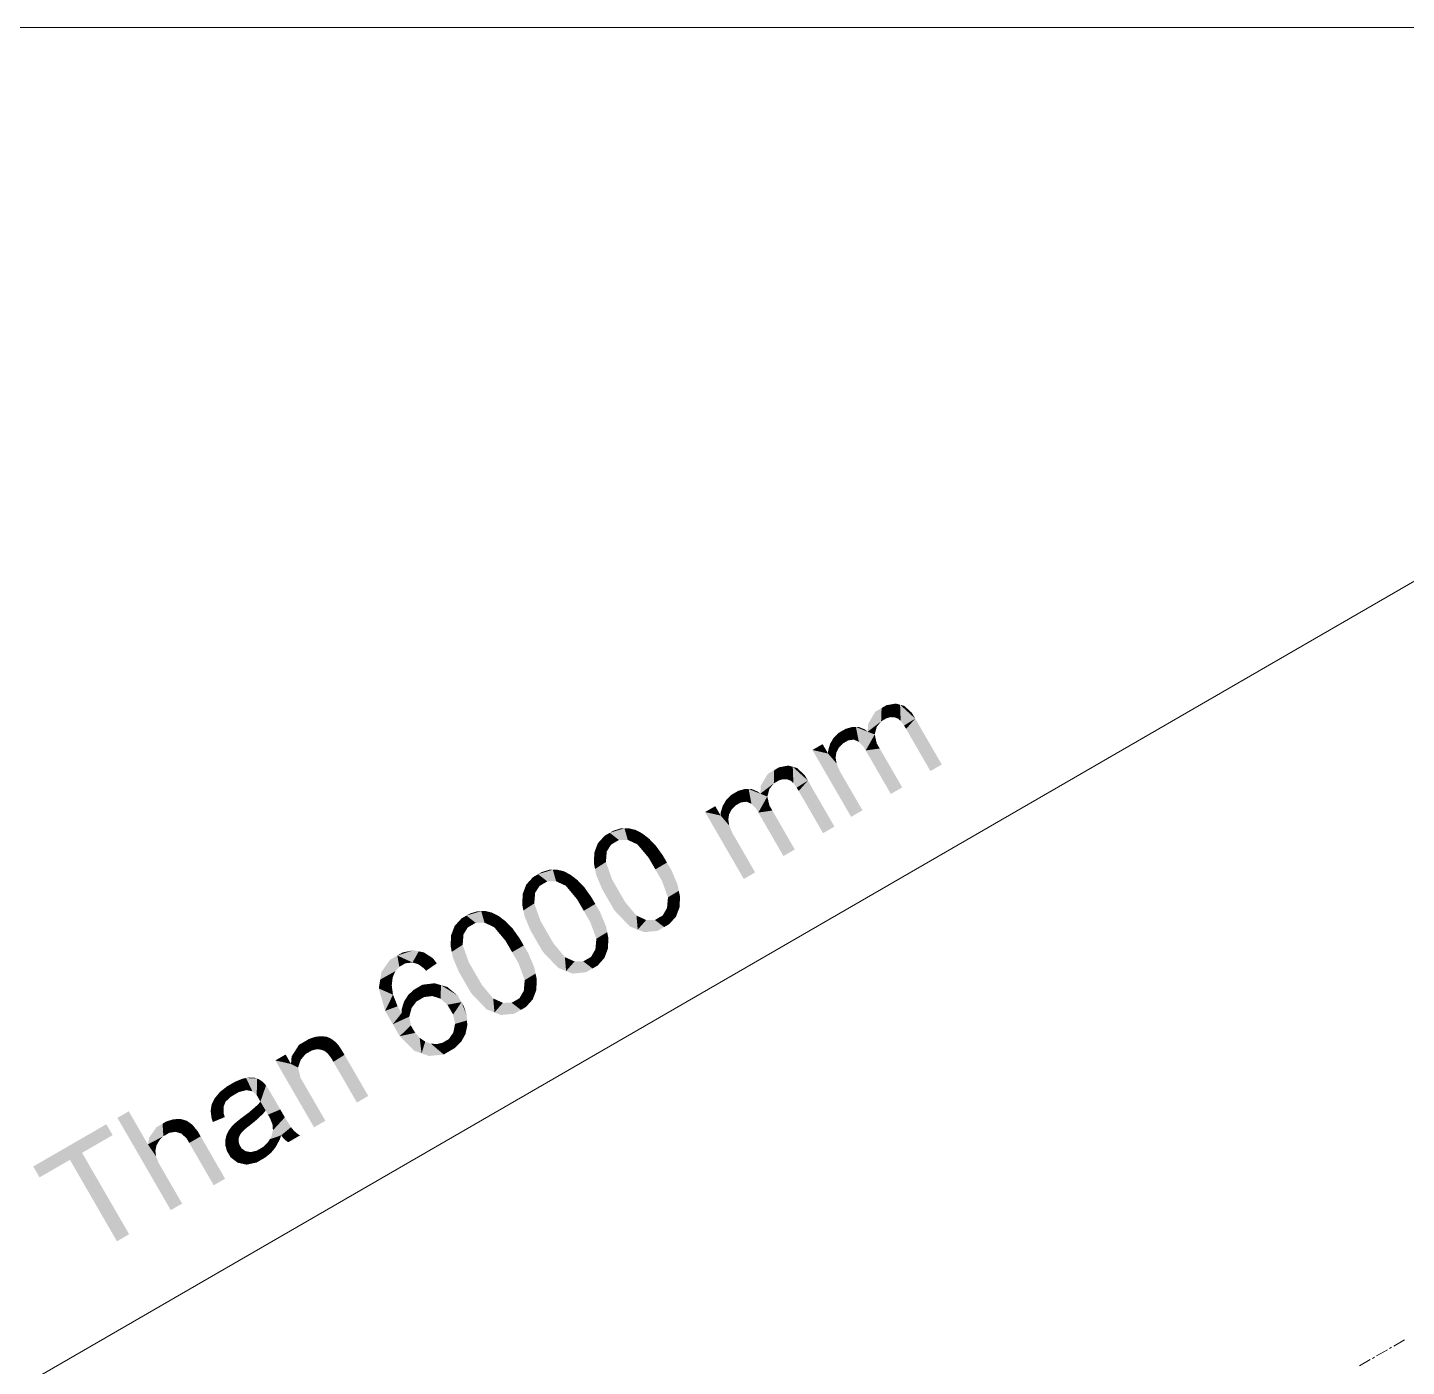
# Model space of a CAD drawing. Header units: millimetres. Extents: x 2 to 579, y 1 to 405.
# Drawn here: x 171.65 to 189.11, y 134.29 to 151.24 of the extents above; entities that cross this region are included whole.
import ezdxf

# ---------------------------------------------------------------- set-up
doc = ezdxf.new("R2010")
doc.units = ezdxf.units.MM
doc.linetypes.add('XKITLINE00', pattern=[0])
doc.layers.add('LinkedObject', color=7, linetype='Continuous', lineweight=0)

# ---------------------------------------------------------------- blocks, each defined once
blk = doc.blocks.new('*A4')
at = {"layer": 'LinkedObject'}
for points in [[(182.526, 142.659), (182.576, 142.508), (182.463, 142.623)], [(182.697, 142.665), (182.526, 142.659), (182.643, 142.68)], [(182.626, 142.506), (182.526, 142.659), (182.697, 142.665)], [(182.576, 142.508), (182.526, 142.659), (182.601, 142.507)], [(182.601, 142.507), (182.526, 142.659), (182.626, 142.506)], [(182.697, 142.665), (182.669, 142.49), (182.626, 142.506)], [(182.669, 142.49), (182.697, 142.665), (182.687, 142.475)], [(182.687, 142.475), (182.697, 142.665), (182.705, 142.46)], [(182.847, 142.562), (182.697, 142.665), (182.751, 142.65)], [(182.889, 142.489), (182.697, 142.665), (182.847, 142.562)], [(182.748, 142.402), (182.697, 142.665), (182.889, 142.489)], [(182.705, 142.46), (182.697, 142.665), (182.748, 142.402)], [(182.463, 142.623), (182.286, 142.323), (182.382, 142.576)], [(182.457, 142.454), (182.286, 142.323), (182.463, 142.623)], [(182.382, 142.576), (182.286, 142.323), (182.294, 142.426)], [(182.457, 142.454), (182.463, 142.623), (182.502, 142.48)], [(182.463, 142.623), (182.576, 142.508), (182.526, 142.494)], [(182.502, 142.48), (182.463, 142.623), (182.526, 142.494)], [(182.889, 142.489), (182.773, 142.359), (182.748, 142.402)], [(182.773, 142.359), (182.889, 142.489), (183.081, 141.825)], [(183.081, 141.825), (182.889, 142.489), (183.225, 141.908)], [(181.919, 142.309), (181.971, 142.173), (181.855, 142.246)], [(182.041, 142.214), (181.919, 142.309), (181.962, 142.333)], [(181.971, 142.173), (181.919, 142.309), (182.001, 142.191)], [(182.001, 142.191), (181.919, 142.309), (182.041, 142.214)], [(182.009, 142.36), (182.112, 142.223), (181.962, 142.333)], [(181.962, 142.333), (182.112, 142.223), (182.041, 142.214)], [(182.097, 142.385), (182.112, 142.223), (182.009, 142.36)], [(182.138, 142.383), (182.112, 142.223), (182.097, 142.385)], [(182.138, 142.383), (182.143, 142.209), (182.112, 142.223)], [(182.143, 142.209), (182.138, 142.383), (182.175, 142.195)], [(182.254, 142.351), (182.138, 142.383), (182.18, 142.381)], [(182.286, 142.323), (182.138, 142.383), (182.254, 142.351)], [(182.234, 142.134), (182.138, 142.383), (182.286, 142.323)], [(182.175, 142.195), (182.138, 142.383), (182.234, 142.134)], [(182.234, 142.134), (182.286, 142.323), (182.262, 142.086)], [(182.376, 142.288), (182.262, 142.086), (182.286, 142.323)], [(182.4, 142.382), (182.286, 142.323), (182.457, 142.454)], [(182.388, 142.335), (182.286, 142.323), (182.4, 142.382)], [(182.286, 142.323), (182.388, 142.335), (182.376, 142.288)], [(181.785, 142.047), (181.587, 142.092), (181.716, 142.166)], [(181.833, 142.208), (181.787, 142.09), (181.811, 142.17)], [(181.924, 142.125), (181.787, 142.09), (181.833, 142.208)], [(181.855, 142.246), (181.971, 142.173), (181.833, 142.208)], [(181.833, 142.208), (181.971, 142.173), (181.924, 142.125)], [(182.401, 142.176), (182.262, 142.086), (182.376, 142.288)], [(182.439, 142.111), (182.262, 142.086), (182.401, 142.176)], [(181.587, 142.092), (181.785, 142.047), (182.077, 141.245)], [(181.891, 142.063), (181.785, 142.047), (181.787, 142.09)], [(181.881, 141.995), (181.785, 142.047), (181.891, 142.063)], [(181.933, 141.825), (182.221, 141.328), (181.785, 142.047)], [(181.933, 141.825), (181.785, 142.047), (181.894, 141.92)], [(181.894, 141.92), (181.785, 142.047), (181.887, 141.958)], [(181.887, 141.958), (181.785, 142.047), (181.881, 141.995)], [(182.077, 141.245), (181.785, 142.047), (182.221, 141.328)], [(181.908, 142.094), (181.787, 142.09), (181.924, 142.125)], [(181.891, 142.063), (181.787, 142.09), (181.908, 142.094)], [(182.262, 142.086), (182.439, 142.111), (182.58, 141.535)], [(182.58, 141.535), (182.439, 142.111), (182.724, 141.618)], [(181.103, 141.837), (180.927, 141.538), (181.023, 141.79)], [(181.098, 141.669), (180.927, 141.538), (181.103, 141.837)], [(181.023, 141.79), (180.927, 141.538), (180.934, 141.641)], [(181.098, 141.669), (181.103, 141.837), (181.142, 141.694)], [(181.166, 141.873), (181.217, 141.722), (181.103, 141.837)], [(181.103, 141.837), (181.217, 141.722), (181.167, 141.709)], [(181.142, 141.694), (181.103, 141.837), (181.167, 141.709)], [(181.338, 141.879), (181.166, 141.873), (181.283, 141.895)], [(181.267, 141.72), (181.166, 141.873), (181.338, 141.879)], [(181.217, 141.722), (181.166, 141.873), (181.242, 141.721)], [(181.242, 141.721), (181.166, 141.873), (181.267, 141.72)], [(181.338, 141.879), (181.31, 141.704), (181.267, 141.72)], [(181.31, 141.704), (181.338, 141.879), (181.328, 141.689)], [(181.328, 141.689), (181.338, 141.879), (181.346, 141.674)], [(181.488, 141.776), (181.338, 141.879), (181.392, 141.864)], [(181.53, 141.704), (181.338, 141.879), (181.488, 141.776)], [(181.388, 141.616), (181.338, 141.879), (181.53, 141.704)], [(181.346, 141.674), (181.338, 141.879), (181.388, 141.616)], [(181.041, 141.596), (180.927, 141.538), (181.098, 141.669)], [(181.53, 141.704), (181.413, 141.573), (181.388, 141.616)], [(181.413, 141.573), (181.53, 141.704), (181.722, 141.039)], [(181.722, 141.039), (181.53, 141.704), (181.866, 141.122)], [(180.496, 141.461), (180.612, 141.388), (180.474, 141.423)], [(180.56, 141.523), (180.612, 141.388), (180.496, 141.461)], [(180.682, 141.428), (180.56, 141.523), (180.602, 141.548)], [(180.612, 141.388), (180.56, 141.523), (180.642, 141.405)], [(180.642, 141.405), (180.56, 141.523), (180.682, 141.428)], [(180.649, 141.575), (180.753, 141.437), (180.602, 141.548)], [(180.602, 141.548), (180.753, 141.437), (180.682, 141.428)], [(180.738, 141.6), (180.753, 141.437), (180.649, 141.575)], [(180.779, 141.598), (180.753, 141.437), (180.738, 141.6)], [(180.779, 141.598), (180.784, 141.423), (180.753, 141.437)], [(180.784, 141.423), (180.779, 141.598), (180.815, 141.41)], [(180.894, 141.566), (180.779, 141.598), (180.82, 141.596)], [(180.927, 141.538), (180.779, 141.598), (180.894, 141.566)], [(180.875, 141.348), (180.779, 141.598), (180.927, 141.538)], [(180.815, 141.41), (180.779, 141.598), (180.875, 141.348)], [(180.875, 141.348), (180.927, 141.538), (180.902, 141.3)], [(181.016, 141.503), (180.902, 141.3), (180.927, 141.538)], [(181.042, 141.39), (180.902, 141.3), (181.016, 141.503)], [(181.029, 141.549), (180.927, 141.538), (181.041, 141.596)], [(180.927, 141.538), (181.029, 141.549), (181.016, 141.503)], [(180.425, 141.262), (180.228, 141.306), (180.357, 141.381)], [(180.228, 141.306), (180.425, 141.262), (180.718, 140.459)], [(180.532, 141.278), (180.425, 141.262), (180.427, 141.304)], [(180.522, 141.21), (180.425, 141.262), (180.532, 141.278)], [(180.574, 141.04), (180.862, 140.542), (180.425, 141.262)], [(180.574, 141.04), (180.425, 141.262), (180.534, 141.135)], [(180.534, 141.135), (180.425, 141.262), (180.528, 141.172)], [(180.528, 141.172), (180.425, 141.262), (180.522, 141.21)], [(180.718, 140.459), (180.425, 141.262), (180.862, 140.542)], [(180.474, 141.423), (180.427, 141.304), (180.451, 141.385)], [(180.565, 141.339), (180.427, 141.304), (180.474, 141.423)], [(180.549, 141.309), (180.427, 141.304), (180.565, 141.339)], [(180.532, 141.278), (180.427, 141.304), (180.549, 141.309)], [(180.474, 141.423), (180.612, 141.388), (180.565, 141.339)], [(181.08, 141.325), (180.902, 141.3), (181.042, 141.39)], [(180.902, 141.3), (181.08, 141.325), (181.22, 140.749)], [(181.22, 140.749), (181.08, 141.325), (181.364, 140.832)], [(179.207, 141.101), (179.02, 141.043), (179.16, 141.099)], [(179.249, 140.953), (179.02, 141.043), (179.207, 141.101)], [(179.16, 141.099), (179.02, 141.043), (179.067, 141.07)], [(179.253, 141.102), (179.31, 140.925), (179.207, 141.101)], [(179.207, 141.101), (179.31, 140.925), (179.249, 140.953)], [(179.343, 141.081), (179.31, 140.925), (179.253, 141.102)], [(179.387, 141.059), (179.31, 140.925), (179.343, 141.081)], [(178.87, 140.911), (179.038, 140.894), (178.848, 140.853)], [(178.956, 141.006), (179.038, 140.894), (178.87, 140.911)], [(179.02, 141.043), (179.038, 140.894), (178.956, 141.006)], [(179.02, 141.043), (179.137, 140.952), (179.087, 140.923)], [(179.137, 140.952), (179.02, 141.043), (179.249, 140.953)], [(179.038, 140.894), (179.02, 141.043), (179.087, 140.923)], [(179.387, 141.059), (179.371, 140.897), (179.31, 140.925)], [(179.43, 141.037), (179.371, 140.897), (179.387, 141.059)], [(179.517, 140.97), (179.371, 140.897), (179.43, 141.037)], [(179.559, 140.927), (179.371, 140.897), (179.517, 140.97)], [(179.559, 140.927), (179.515, 140.725), (179.371, 140.897)], [(179.602, 140.883), (179.515, 140.725), (179.559, 140.927)], [(178.826, 140.794), (178.978, 140.748), (178.819, 140.66)], [(178.819, 140.66), (178.978, 140.748), (178.834, 140.585)], [(178.983, 140.807), (178.826, 140.794), (178.848, 140.853)], [(178.978, 140.748), (178.826, 140.794), (178.983, 140.807)], [(178.834, 140.585), (178.978, 140.748), (178.972, 140.673)], [(178.848, 140.853), (179.038, 140.894), (178.983, 140.807)], [(179.695, 140.753), (179.515, 140.725), (179.602, 140.883)], [(179.695, 140.753), (179.598, 140.58), (179.515, 140.725)], [(179.745, 140.666), (179.598, 140.58), (179.695, 140.753)], [(178.3, 140.576), (178.113, 140.519), (178.253, 140.575)], [(178.342, 140.429), (178.113, 140.519), (178.3, 140.576)], [(178.253, 140.575), (178.113, 140.519), (178.16, 140.546)], [(178.346, 140.578), (178.403, 140.401), (178.3, 140.576)], [(178.3, 140.576), (178.403, 140.401), (178.342, 140.429)], [(178.436, 140.557), (178.403, 140.401), (178.346, 140.578)], [(178.48, 140.535), (178.403, 140.401), (178.436, 140.557)], [(178.972, 140.673), (178.925, 140.33), (178.834, 140.585)], [(178.834, 140.585), (178.925, 140.33), (178.849, 140.509)], [(179.049, 140.455), (178.925, 140.33), (178.972, 140.673)], [(179.745, 140.666), (179.681, 140.437), (179.598, 140.58)], [(179.805, 140.563), (179.681, 140.437), (179.745, 140.666)], [(179.681, 140.437), (179.805, 140.563), (179.758, 140.226)], [(179.758, 140.226), (179.805, 140.563), (179.895, 140.309)], [(179.895, 140.309), (179.805, 140.563), (179.88, 140.385)], [(177.963, 140.387), (178.131, 140.37), (177.941, 140.328)], [(178.049, 140.482), (178.131, 140.37), (177.963, 140.387)], [(178.113, 140.519), (178.131, 140.37), (178.049, 140.482)], [(178.113, 140.519), (178.23, 140.428), (178.18, 140.399)], [(178.23, 140.428), (178.113, 140.519), (178.342, 140.429)], [(178.131, 140.37), (178.113, 140.519), (178.18, 140.399)], [(178.48, 140.535), (178.464, 140.373), (178.403, 140.401)], [(178.523, 140.512), (178.464, 140.373), (178.48, 140.535)], [(178.61, 140.446), (178.464, 140.373), (178.523, 140.512)], [(178.652, 140.403), (178.464, 140.373), (178.61, 140.446)], [(178.652, 140.403), (178.608, 140.2), (178.464, 140.373)], [(178.695, 140.359), (178.608, 140.2), (178.652, 140.403)], [(178.925, 140.33), (179.049, 140.455), (178.984, 140.226)], [(178.984, 140.226), (179.049, 140.455), (179.132, 140.311)], [(177.919, 140.27), (178.071, 140.224), (177.912, 140.136)], [(177.912, 140.136), (178.071, 140.224), (177.927, 140.06)], [(178.076, 140.283), (177.919, 140.27), (177.941, 140.328)], [(178.071, 140.224), (177.919, 140.27), (178.076, 140.283)], [(177.927, 140.06), (178.071, 140.224), (178.065, 140.149)], [(177.941, 140.328), (178.131, 140.37), (178.076, 140.283)], [(178.788, 140.228), (178.608, 140.2), (178.695, 140.359)], [(178.788, 140.228), (178.691, 140.056), (178.608, 140.2)], [(178.838, 140.142), (178.691, 140.056), (178.788, 140.228)], [(179.132, 140.311), (179.08, 140.061), (178.984, 140.226)], [(179.215, 140.167), (179.08, 140.061), (179.132, 140.311)], [(179.895, 140.309), (179.752, 140.159), (179.758, 140.226)], [(179.911, 140.234), (179.752, 140.159), (179.895, 140.309)], [(179.904, 140.099), (179.752, 140.159), (179.911, 140.234)], [(177.393, 140.052), (177.206, 139.995), (177.346, 140.05)], [(177.435, 139.905), (177.206, 139.995), (177.393, 140.052)], [(177.346, 140.05), (177.206, 139.995), (177.253, 140.022)], [(177.439, 140.054), (177.496, 139.877), (177.393, 140.052)], [(177.393, 140.052), (177.496, 139.877), (177.435, 139.905)], [(177.529, 140.033), (177.496, 139.877), (177.439, 140.054)], [(177.573, 140.01), (177.496, 139.877), (177.529, 140.033)], [(178.065, 140.149), (178.018, 139.805), (177.927, 140.06)], [(177.927, 140.06), (178.018, 139.805), (177.942, 139.985)], [(178.142, 139.931), (178.018, 139.805), (178.065, 140.149)], [(178.838, 140.142), (178.774, 139.913), (178.691, 140.056)], [(178.898, 140.039), (178.774, 139.913), (178.838, 140.142)], [(178.774, 139.913), (178.898, 140.039), (178.851, 139.702)], [(178.851, 139.702), (178.898, 140.039), (178.988, 139.785)], [(178.988, 139.785), (178.898, 140.039), (178.973, 139.86)], [(179.215, 140.167), (179.375, 139.817), (179.08, 140.061)], [(179.08, 140.061), (179.375, 139.817), (179.275, 139.857)], [(179.359, 139.995), (179.375, 139.817), (179.215, 140.167)], [(179.882, 140.041), (179.691, 139.996), (179.746, 140.092)], [(179.86, 139.982), (179.691, 139.996), (179.882, 140.041)], [(179.752, 140.159), (179.904, 140.099), (179.746, 140.092)], [(179.746, 140.092), (179.904, 140.099), (179.882, 140.041)], [(177.056, 139.863), (177.224, 139.846), (177.034, 139.804)], [(177.142, 139.958), (177.224, 139.846), (177.056, 139.863)], [(177.206, 139.995), (177.224, 139.846), (177.142, 139.958)], [(177.206, 139.995), (177.323, 139.903), (177.273, 139.874)], [(177.323, 139.903), (177.206, 139.995), (177.435, 139.905)], [(177.224, 139.846), (177.206, 139.995), (177.273, 139.874)], [(177.573, 140.01), (177.557, 139.848), (177.496, 139.877)], [(177.616, 139.988), (177.557, 139.848), (177.573, 140.01)], [(177.703, 139.922), (177.557, 139.848), (177.616, 139.988)], [(177.745, 139.878), (177.557, 139.848), (177.703, 139.922)], [(177.745, 139.878), (177.701, 139.676), (177.557, 139.848)], [(177.788, 139.835), (177.701, 139.676), (177.745, 139.878)], [(178.018, 139.805), (178.142, 139.931), (178.077, 139.702)], [(178.077, 139.702), (178.142, 139.931), (178.225, 139.787)], [(179.375, 139.817), (179.359, 139.995), (179.421, 139.967)], [(179.482, 139.939), (179.375, 139.817), (179.421, 139.967)], [(179.482, 139.939), (179.71, 139.85), (179.375, 139.817)], [(179.592, 139.939), (179.71, 139.85), (179.482, 139.939)], [(179.71, 139.85), (179.592, 139.939), (179.641, 139.968)], [(179.691, 139.996), (179.71, 139.85), (179.641, 139.968)], [(179.774, 139.887), (179.691, 139.996), (179.86, 139.982)], [(179.71, 139.85), (179.691, 139.996), (179.774, 139.887)], [(177.012, 139.746), (177.164, 139.7), (177.005, 139.612)], [(177.005, 139.612), (177.164, 139.7), (177.02, 139.536)], [(177.169, 139.758), (177.012, 139.746), (177.034, 139.804)], [(177.164, 139.7), (177.012, 139.746), (177.169, 139.758)], [(177.02, 139.536), (177.164, 139.7), (177.158, 139.625)], [(177.034, 139.804), (177.224, 139.846), (177.169, 139.758)], [(177.881, 139.704), (177.701, 139.676), (177.788, 139.835)], [(177.881, 139.704), (177.784, 139.532), (177.701, 139.676)], [(177.931, 139.617), (177.784, 139.532), (177.881, 139.704)], [(178.225, 139.787), (178.173, 139.537), (178.077, 139.702)], [(178.308, 139.643), (178.173, 139.537), (178.225, 139.787)], [(178.988, 139.785), (178.845, 139.635), (178.851, 139.702)], [(179.004, 139.709), (178.845, 139.635), (178.988, 139.785)], [(178.997, 139.575), (178.845, 139.635), (179.004, 139.709)], [(179.375, 139.817), (179.71, 139.85), (179.458, 139.785)], [(179.458, 139.785), (179.71, 139.85), (179.625, 139.801)], [(176.535, 139.556), (176.331, 139.489), (176.4, 139.529)], [(176.602, 139.542), (176.331, 139.489), (176.535, 139.556)], [(176.523, 139.401), (176.331, 139.489), (176.602, 139.542)], [(176.523, 139.401), (176.602, 139.542), (176.57, 139.387)], [(176.602, 139.542), (176.598, 139.378), (176.57, 139.387)], [(176.598, 139.378), (176.602, 139.542), (176.661, 139.332)], [(176.783, 139.453), (176.602, 139.542), (176.668, 139.529)], [(176.661, 139.332), (176.602, 139.542), (176.783, 139.453)], [(177.158, 139.625), (177.111, 139.281), (177.02, 139.536)], [(177.02, 139.536), (177.111, 139.281), (177.035, 139.46)], [(177.235, 139.406), (177.111, 139.281), (177.158, 139.625)], [(177.931, 139.617), (177.867, 139.388), (177.784, 139.532)], [(177.991, 139.515), (177.867, 139.388), (177.931, 139.617)], [(177.867, 139.388), (177.991, 139.515), (177.944, 139.178)], [(177.944, 139.178), (177.991, 139.515), (178.081, 139.261)], [(178.081, 139.261), (177.991, 139.515), (178.066, 139.336)], [(178.308, 139.643), (178.468, 139.293), (178.173, 139.537)], [(178.173, 139.537), (178.468, 139.293), (178.368, 139.333)], [(178.452, 139.47), (178.468, 139.293), (178.308, 139.643)], [(178.975, 139.517), (178.784, 139.472), (178.839, 139.568)], [(178.953, 139.458), (178.784, 139.472), (178.975, 139.517)], [(178.845, 139.635), (178.997, 139.575), (178.839, 139.568)], [(178.839, 139.568), (178.997, 139.575), (178.975, 139.517)], [(176.331, 139.489), (176.114, 139.185), (176.238, 139.435)], [(176.356, 139.346), (176.114, 139.185), (176.331, 139.489)], [(176.238, 139.435), (176.114, 139.185), (176.13, 139.283)], [(176.307, 139.292), (176.114, 139.185), (176.356, 139.346)], [(176.331, 139.489), (176.433, 139.391), (176.39, 139.366)], [(176.433, 139.391), (176.331, 139.489), (176.523, 139.401)], [(176.356, 139.346), (176.331, 139.489), (176.39, 139.366)], [(176.661, 139.332), (176.783, 139.453), (176.695, 139.296)], [(176.695, 139.296), (176.783, 139.453), (176.831, 139.39)], [(177.111, 139.281), (177.235, 139.406), (177.17, 139.178)], [(177.17, 139.178), (177.235, 139.406), (177.318, 139.263)], [(178.468, 139.293), (178.452, 139.47), (178.513, 139.442)], [(178.575, 139.414), (178.468, 139.293), (178.513, 139.442)], [(178.575, 139.414), (178.803, 139.325), (178.468, 139.293)], [(178.685, 139.415), (178.803, 139.325), (178.575, 139.414)], [(178.803, 139.325), (178.685, 139.415), (178.734, 139.443)], [(178.784, 139.472), (178.803, 139.325), (178.734, 139.443)], [(178.867, 139.362), (178.784, 139.472), (178.953, 139.458)], [(178.803, 139.325), (178.784, 139.472), (178.867, 139.362)], [(176.272, 139.213), (176.096, 139.072), (176.114, 139.185)], [(176.26, 139.111), (176.096, 139.072), (176.272, 139.213)], [(176.291, 139.258), (176.114, 139.185), (176.307, 139.292)], [(176.114, 139.185), (176.291, 139.258), (176.272, 139.213)], [(177.318, 139.263), (177.266, 139.013), (177.17, 139.178)], [(177.401, 139.118), (177.266, 139.013), (177.318, 139.263)], [(178.081, 139.261), (177.938, 139.11), (177.944, 139.178)], [(178.097, 139.185), (177.938, 139.11), (178.081, 139.261)], [(178.09, 139.051), (177.938, 139.11), (178.097, 139.185)], [(178.468, 139.293), (178.803, 139.325), (178.551, 139.26)], [(178.551, 139.26), (178.803, 139.325), (178.718, 139.277)], [(176.268, 139.052), (176.096, 139.072), (176.26, 139.111)], [(176.276, 138.993), (176.176, 138.789), (176.096, 139.072)], [(176.276, 138.993), (176.096, 139.072), (176.268, 139.052)], [(176.334, 138.847), (176.176, 138.789), (176.276, 138.993)], [(176.469, 138.99), (176.622, 138.935), (176.443, 138.949)], [(176.537, 139.054), (176.622, 138.935), (176.469, 138.99)], [(176.671, 138.964), (176.537, 139.054), (176.578, 139.078)], [(176.622, 138.935), (176.537, 139.054), (176.671, 138.964)], [(176.65, 139.12), (176.773, 138.976), (176.578, 139.078)], [(176.578, 139.078), (176.773, 138.976), (176.671, 138.964)], [(176.803, 139.138), (176.773, 138.976), (176.65, 139.12)], [(176.884, 139.114), (176.773, 138.976), (176.803, 139.138)], [(176.773, 138.976), (176.884, 139.114), (176.825, 138.96)], [(176.884, 139.114), (176.878, 138.943), (176.825, 138.96)], [(176.878, 138.943), (176.884, 139.114), (176.965, 138.866)], [(177.094, 138.983), (176.884, 139.114), (176.965, 139.09)], [(177.143, 138.899), (176.884, 139.114), (177.094, 138.983)], [(176.965, 138.866), (176.884, 139.114), (177.143, 138.899)], [(177.401, 139.118), (177.561, 138.769), (177.266, 139.013)], [(177.266, 139.013), (177.561, 138.769), (177.461, 138.808)], [(177.545, 138.946), (177.561, 138.769), (177.401, 139.118)], [(178.068, 138.992), (177.877, 138.948), (177.932, 139.043)], [(178.046, 138.934), (177.877, 138.948), (178.068, 138.992)], [(177.938, 139.11), (178.09, 139.051), (177.932, 139.043)], [(177.932, 139.043), (178.09, 139.051), (178.068, 138.992)], [(176.334, 138.847), (176.273, 138.62), (176.176, 138.789)], [(176.384, 138.759), (176.273, 138.62), (176.334, 138.847)], [(176.443, 138.949), (176.384, 138.759), (176.416, 138.908)], [(176.573, 138.907), (176.384, 138.759), (176.443, 138.949)], [(176.416, 138.908), (176.384, 138.759), (176.387, 138.813)], [(176.511, 138.824), (176.384, 138.759), (176.573, 138.907)], [(176.497, 138.77), (176.384, 138.759), (176.511, 138.824)], [(176.443, 138.949), (176.622, 138.935), (176.573, 138.907)], [(176.965, 138.866), (177.143, 138.899), (177, 138.806)], [(177.143, 138.899), (177.037, 138.742), (177, 138.806)], [(177.037, 138.742), (177.143, 138.899), (177.062, 138.624)], [(177.062, 138.624), (177.143, 138.899), (177.213, 138.667)], [(177.21, 138.728), (177.143, 138.899), (177.174, 138.844)], [(177.213, 138.667), (177.143, 138.899), (177.21, 138.728)], [(177.561, 138.769), (177.545, 138.946), (177.606, 138.918)], [(177.668, 138.89), (177.561, 138.769), (177.606, 138.918)], [(177.668, 138.89), (177.896, 138.801), (177.561, 138.769)], [(177.778, 138.891), (177.896, 138.801), (177.668, 138.89)], [(177.896, 138.801), (177.778, 138.891), (177.827, 138.919)], [(177.877, 138.948), (177.896, 138.801), (177.827, 138.919)], [(177.96, 138.838), (177.877, 138.948), (178.046, 138.934)], [(177.896, 138.801), (177.877, 138.948), (177.96, 138.838)], [(176.273, 138.62), (176.384, 138.759), (176.483, 138.715)], [(176.483, 138.715), (176.361, 138.468), (176.273, 138.62)], [(176.502, 138.604), (176.361, 138.468), (176.483, 138.715)], [(176.384, 138.759), (176.497, 138.77), (176.483, 138.715)], [(177.213, 138.667), (177.051, 138.568), (177.062, 138.624)], [(177.217, 138.606), (177.051, 138.568), (177.213, 138.667)], [(177.561, 138.769), (177.896, 138.801), (177.644, 138.736)], [(177.644, 138.736), (177.896, 138.801), (177.811, 138.752)], [(175.33, 138.464), (175.301, 138.301), (175.29, 138.459)], [(175.301, 138.301), (175.33, 138.464), (175.329, 138.3)], [(175.33, 138.464), (175.358, 138.299), (175.329, 138.3)], [(175.439, 138.46), (175.33, 138.464), (175.37, 138.468)], [(175.468, 138.447), (175.33, 138.464), (175.439, 138.46)], [(175.408, 138.282), (175.33, 138.464), (175.468, 138.447)], [(175.358, 138.299), (175.33, 138.464), (175.408, 138.282)], [(176.361, 138.468), (176.502, 138.604), (176.535, 138.547)], [(176.557, 138.51), (176.361, 138.468), (176.535, 138.547)], [(176.557, 138.51), (176.638, 138.25), (176.361, 138.468)], [(176.361, 138.468), (176.638, 138.25), (176.543, 138.284)], [(176.613, 138.448), (176.638, 138.25), (176.557, 138.51)], [(177.167, 138.447), (176.982, 138.431), (177.039, 138.513)], [(177.051, 138.568), (177.194, 138.496), (177.039, 138.513)], [(177.039, 138.513), (177.194, 138.496), (177.167, 138.447)], [(177.194, 138.496), (177.051, 138.568), (177.217, 138.606)], [(175.174, 138.41), (174.992, 138.212), (175.086, 138.359)], [(175.169, 138.242), (174.992, 138.212), (175.174, 138.41)], [(175.169, 138.242), (175.174, 138.41), (175.215, 138.268)], [(175.212, 138.432), (175.301, 138.301), (175.174, 138.41)], [(175.174, 138.41), (175.301, 138.301), (175.243, 138.285)], [(175.215, 138.268), (175.174, 138.41), (175.243, 138.285)], [(175.29, 138.459), (175.301, 138.301), (175.212, 138.432)], [(175.468, 138.447), (175.429, 138.265), (175.408, 138.282)], [(175.496, 138.434), (175.429, 138.265), (175.468, 138.447)], [(175.549, 138.394), (175.429, 138.265), (175.496, 138.434)], [(175.429, 138.265), (175.549, 138.394), (175.45, 138.248)], [(175.45, 138.248), (175.549, 138.394), (175.573, 138.367)], [(175.573, 138.367), (175.496, 138.187), (175.45, 138.248)], [(175.589, 138.349), (175.496, 138.187), (175.573, 138.367)], [(175.633, 138.281), (175.496, 138.187), (175.589, 138.349)], [(176.649, 138.423), (176.638, 138.25), (176.613, 138.448)], [(176.638, 138.25), (176.649, 138.423), (176.684, 138.399)], [(176.684, 138.399), (176.918, 138.236), (176.638, 138.25)], [(176.758, 138.372), (176.918, 138.236), (176.684, 138.399)], [(176.797, 138.371), (176.918, 138.236), (176.758, 138.372)], [(176.835, 138.369), (176.918, 138.236), (176.797, 138.371)], [(176.905, 138.386), (177.007, 138.288), (176.835, 138.369)], [(176.835, 138.369), (177.007, 138.288), (176.918, 138.236)], [(177.007, 138.288), (176.905, 138.386), (176.936, 138.404)], [(176.982, 138.431), (177.007, 138.288), (176.936, 138.404)], [(177.14, 138.398), (176.982, 138.431), (177.167, 138.447)], [(177.06, 138.318), (176.982, 138.431), (177.14, 138.398)], [(177.007, 138.288), (176.982, 138.431), (177.06, 138.318)], [(174.985, 138.116), (174.786, 138.161), (174.916, 138.236)], [(174.786, 138.161), (175.152, 137.86), (175.276, 137.314)], [(175.152, 137.86), (174.786, 138.161), (175.105, 137.941)], [(175.074, 138.071), (174.786, 138.161), (174.985, 138.116)], [(175.105, 137.941), (174.786, 138.161), (175.074, 138.071)], [(174.992, 138.212), (175.107, 138.167), (174.985, 138.116)], [(174.985, 138.116), (175.107, 138.167), (175.074, 138.071)], [(175.107, 138.167), (174.992, 138.212), (175.169, 138.242)], [(175.633, 138.281), (175.521, 138.143), (175.496, 138.187)], [(175.662, 138.232), (175.521, 138.143), (175.633, 138.281)], [(175.521, 138.143), (175.662, 138.232), (175.819, 137.628)], [(175.819, 137.628), (175.662, 138.232), (175.963, 137.711)], [(176.638, 138.25), (176.918, 138.236), (176.733, 138.217)], [(174.416, 137.938), (174.226, 137.862), (174.375, 137.931)], [(174.423, 137.785), (174.226, 137.862), (174.416, 137.938)], [(174.526, 137.942), (174.416, 137.938), (174.458, 137.945)], [(174.553, 137.932), (174.416, 137.938), (174.526, 137.942)], [(174.423, 137.785), (174.416, 137.938), (174.465, 137.776)], [(174.465, 137.776), (174.416, 137.938), (174.495, 137.77)], [(174.416, 137.938), (174.551, 137.72), (174.495, 137.77)], [(174.553, 137.932), (174.551, 137.72), (174.416, 137.938)], [(174.171, 137.83), (174.051, 137.721), (174.083, 137.76)], [(174.223, 137.701), (174.051, 137.721), (174.171, 137.83)], [(174.226, 137.862), (174.327, 137.762), (174.171, 137.83)], [(174.223, 137.701), (174.171, 137.83), (174.273, 137.731)], [(174.273, 137.731), (174.171, 137.83), (174.327, 137.762)], [(174.375, 137.931), (174.226, 137.862), (174.28, 137.893)], [(174.327, 137.762), (174.226, 137.862), (174.423, 137.785)], [(174.58, 137.922), (174.551, 137.72), (174.553, 137.932)], [(174.631, 137.886), (174.551, 137.72), (174.58, 137.922)], [(174.654, 137.86), (174.551, 137.72), (174.631, 137.886)], [(174.551, 137.72), (174.654, 137.86), (174.668, 137.844)], [(174.551, 137.72), (174.668, 137.844), (174.576, 137.677)], [(174.576, 137.677), (174.668, 137.844), (174.579, 137.673)], [(174.579, 137.673), (174.668, 137.844), (174.589, 137.654)], [(174.589, 137.654), (174.668, 137.844), (174.597, 137.639)], [(174.597, 137.639), (174.668, 137.844), (174.663, 137.527)], [(174.71, 137.779), (174.663, 137.527), (174.668, 137.844)], [(174.738, 137.732), (174.663, 137.527), (174.71, 137.779)], [(175.276, 137.314), (175.152, 137.86), (175.42, 137.397)], [(174.144, 137.609), (173.973, 137.563), (174.158, 137.641)], [(173.979, 137.603), (174.158, 137.641), (173.973, 137.563)], [(174.131, 137.577), (173.973, 137.563), (174.144, 137.609)], [(174.018, 137.682), (174.158, 137.641), (173.979, 137.603)], [(174.051, 137.721), (174.158, 137.641), (174.018, 137.682)], [(174.158, 137.641), (174.051, 137.721), (174.223, 137.701)], [(174.565, 137.601), (174.663, 137.527), (174.451, 137.502)], [(174.597, 137.639), (174.663, 137.527), (174.565, 137.601)], [(174.738, 137.732), (174.693, 137.474), (174.663, 137.527)], [(174.849, 137.54), (174.693, 137.474), (174.738, 137.732)], [(173.172, 137.098), (172.786, 137.434), (172.93, 137.517)], [(172.786, 137.434), (173.172, 137.098), (173.462, 136.265)], [(173.497, 137.416), (173.522, 137.257), (173.405, 137.388)], [(173.542, 137.418), (173.522, 137.257), (173.497, 137.416)], [(173.542, 137.418), (173.559, 137.246), (173.522, 137.257)], [(173.588, 137.419), (173.559, 137.246), (173.542, 137.418)], [(173.559, 137.246), (173.588, 137.419), (173.597, 137.235)], [(173.7, 137.372), (173.588, 137.419), (173.667, 137.396)], [(173.597, 137.235), (173.588, 137.419), (173.7, 137.372)], [(173.973, 137.563), (173.994, 137.381), (173.967, 137.522)], [(173.967, 137.522), (173.994, 137.381), (173.978, 137.431)], [(174.131, 137.577), (173.994, 137.381), (173.973, 137.563)], [(174.131, 137.494), (173.994, 137.381), (174.131, 137.577)], [(173.994, 137.381), (174.131, 137.494), (174.145, 137.443)], [(174.37, 137.442), (174.46, 137.337), (174.331, 137.412)], [(174.451, 137.502), (174.532, 137.394), (174.37, 137.442)], [(174.37, 137.442), (174.532, 137.394), (174.46, 137.337)], [(174.451, 137.502), (174.663, 137.527), (174.532, 137.394)], [(174.532, 137.394), (174.663, 137.527), (174.633, 137.488)], [(174.849, 137.54), (174.72, 137.426), (174.693, 137.474)], [(174.72, 137.426), (174.849, 137.54), (174.75, 137.348)], [(174.737, 137.2), (174.906, 137.44), (174.984, 137.316)], [(174.756, 137.277), (174.906, 137.44), (174.737, 137.2)], [(174.75, 137.348), (174.849, 137.54), (174.906, 137.44)], [(174.906, 137.44), (174.752, 137.317), (174.75, 137.348)], [(174.752, 137.317), (174.906, 137.44), (174.756, 137.277)], [(172.339, 136.991), (171.72, 136.818), (172.646, 137.353)], [(172.339, 136.991), (172.646, 137.353), (172.726, 137.215)], [(173.358, 137.36), (173.172, 137.098), (173.281, 137.316)], [(173.368, 137.201), (173.172, 137.098), (173.358, 137.36)], [(173.281, 137.316), (173.172, 137.098), (173.189, 137.185)], [(173.405, 137.388), (173.522, 137.257), (173.358, 137.36)], [(173.358, 137.36), (173.522, 137.257), (173.442, 137.244)], [(173.368, 137.201), (173.358, 137.36), (173.4, 137.219)], [(173.4, 137.219), (173.358, 137.36), (173.442, 137.244)], [(173.7, 137.372), (173.665, 137.17), (173.597, 137.235)], [(173.734, 137.348), (173.665, 137.17), (173.7, 137.372)], [(173.804, 137.262), (173.665, 137.17), (173.734, 137.348)], [(173.84, 137.2), (173.665, 137.17), (173.804, 137.262)], [(174.323, 137.178), (174.166, 137.211), (174.179, 137.24)], [(174.193, 137.269), (174.338, 137.218), (174.179, 137.24)], [(174.179, 137.24), (174.338, 137.218), (174.323, 137.178)], [(174.231, 137.322), (174.338, 137.218), (174.193, 137.269)], [(174.255, 137.346), (174.338, 137.218), (174.231, 137.322)], [(174.273, 137.364), (174.365, 137.255), (174.255, 137.346)], [(174.338, 137.218), (174.255, 137.346), (174.351, 137.236)], [(174.351, 137.236), (174.255, 137.346), (174.365, 137.255)], [(174.331, 137.412), (174.419, 137.305), (174.273, 137.364)], [(174.273, 137.364), (174.419, 137.305), (174.365, 137.255)], [(174.331, 137.412), (174.46, 137.337), (174.419, 137.305)], [(174.984, 137.316), (174.86, 137.212), (174.715, 137.163)], [(174.737, 137.2), (174.984, 137.316), (174.715, 137.163)], [(174.86, 137.212), (174.984, 137.316), (174.881, 137.184)], [(174.881, 137.184), (174.984, 137.316), (175.004, 137.292)], [(175.004, 137.292), (174.925, 137.141), (174.881, 137.184)], [(175.024, 137.268), (174.925, 137.141), (175.004, 137.292)], [(175.024, 137.268), (174.95, 137.125), (174.925, 137.141)], [(175.072, 137.228), (174.95, 137.125), (175.024, 137.268)], [(173.318, 137.15), (173.172, 137.098), (173.368, 137.201)], [(173.299, 137.117), (173.172, 137.098), (173.318, 137.15)], [(173.281, 137.085), (173.172, 137.098), (173.299, 137.117)], [(173.172, 137.098), (173.276, 136.946), (173.309, 136.861)], [(173.276, 136.946), (173.172, 137.098), (173.271, 136.981)], [(173.271, 136.981), (173.172, 137.098), (173.267, 137.017)], [(173.267, 137.017), (173.172, 137.098), (173.281, 137.085)], [(173.462, 136.265), (173.172, 137.098), (173.309, 136.861)], [(173.665, 137.17), (173.84, 137.2), (173.696, 137.116)], [(173.696, 137.116), (173.84, 137.2), (174.006, 136.58)], [(174.006, 136.58), (173.84, 137.2), (174.15, 136.663)], [(174.166, 137.211), (174.322, 137.157), (174.152, 137.148)], [(174.152, 137.148), (174.322, 137.157), (174.153, 137.115)], [(174.153, 137.115), (174.322, 137.157), (174.321, 137.136)], [(174.321, 137.136), (174.19, 136.985), (174.153, 137.115)], [(174.153, 137.115), (174.19, 136.985), (174.154, 137.081)], [(174.154, 137.081), (174.19, 136.985), (174.172, 137.016)], [(174.322, 137.157), (174.166, 137.211), (174.323, 137.178)], [(174.33, 137.096), (174.19, 136.985), (174.321, 137.136)], [(174.19, 136.985), (174.33, 137.096), (174.341, 137.077)], [(174.358, 137.048), (174.19, 136.985), (174.341, 137.077)], [(174.63, 137.065), (174.662, 136.934), (174.589, 137.041)], [(174.762, 137.028), (174.63, 137.065), (174.693, 137.126)], [(174.733, 136.993), (174.63, 137.065), (174.762, 137.028)], [(174.662, 136.934), (174.63, 137.065), (174.733, 136.993)], [(174.86, 137.212), (174.693, 137.126), (174.715, 137.163)], [(174.84, 137.155), (174.693, 137.126), (174.86, 137.212)], [(174.79, 137.064), (174.693, 137.126), (174.84, 137.155)], [(174.762, 137.028), (174.693, 137.126), (174.79, 137.064)], [(174.95, 137.125), (175.072, 137.228), (175.099, 137.212)], [(172.339, 136.991), (172.185, 136.902), (171.72, 136.818)], [(171.72, 136.818), (172.185, 136.902), (171.8, 136.68)], [(172.185, 136.902), (172.339, 136.991), (172.78, 135.871)], [(172.78, 135.871), (172.339, 136.991), (172.935, 135.96)], [(174.19, 136.985), (174.358, 137.048), (174.221, 136.932)], [(174.221, 136.932), (174.358, 137.048), (174.309, 136.866)], [(174.309, 136.866), (174.358, 137.048), (174.366, 136.854)], [(174.366, 136.854), (174.358, 137.048), (174.407, 137.013)], [(174.407, 137.013), (174.423, 136.841), (174.366, 136.854)], [(174.44, 137.006), (174.423, 136.841), (174.407, 137.013)], [(174.473, 137), (174.423, 136.841), (174.44, 137.006)], [(174.423, 136.841), (174.473, 137), (174.55, 136.869)], [(174.619, 136.909), (174.473, 137), (174.547, 137.017)], [(174.55, 136.869), (174.473, 137), (174.619, 136.909)], [(174.589, 137.041), (174.662, 136.934), (174.547, 137.017)], [(174.547, 137.017), (174.662, 136.934), (174.619, 136.909)], [(173.338, 136.811), (173.462, 136.265), (173.309, 136.861)], [(173.462, 136.265), (173.338, 136.811), (173.606, 136.348)]]:
    blk.add_hatch(color=7, dxfattribs=at).paths.add_polyline_path(points, flags=17)
at = {"layer": 'LinkedObject', "color": 2, "linetype": 'XKITLINE00', "lineweight": 0}
blk.add_line((134.712, 151.24), (218.864, 151.24), dxfattribs=at)
at = {"layer": 'LinkedObject', "color": 6, "linetype": 'XKITLINE00', "lineweight": 0}
blk.add_line((150.578, 121.903), (191.971, 145.826), dxfattribs=at)
at = {"layer": 'LinkedObject', "color": 9, "linetype": 'XKITLINE00', "lineweight": 0}
for p, q in [((188.949, 134.544), (189.084, 134.622)), ((188.732, 134.419), (188.868, 134.497)), ((188.895, 134.513), (188.922, 134.529)), ((188.516, 134.294), (188.651, 134.372)), ((188.678, 134.388), (188.705, 134.404))]:
    blk.add_line(p, q, dxfattribs=at)

msp = doc.modelspace()

# ---------------------------------------------------------------- block references
at = {"lineweight": 0}
msp.add_blockref('*A4', (0, 0), dxfattribs=at)

doc.saveas('drawing.dxf')
